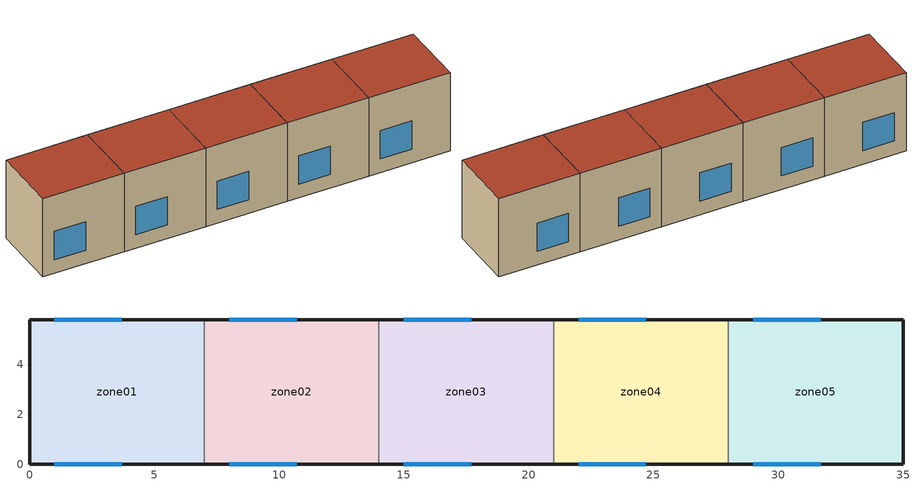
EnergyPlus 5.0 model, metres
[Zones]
zone01
 floor ground (GROUND_FLOOR): 7,5.8 7,0 0,0 0,5.8 z0
 wall outside (EXT_WALL): 7,5.8 0,5.8 0,0 7,0 z0:7.2
 wall to zone02 (ADJ_WALL): 7,0 7,5.8 z0:7.2
 window (EXT_WINDOW1): 1,0 3.7,0 / 3.7,5.8 1,5.8 z1.25:3.85
 roof outside (EXT_ROOF): 0,5.8 0,0 7,0 7,5.8 z7.2
zone02
 floor ground (GROUND_FLOOR): 14,5.8 14,0 7,0 7,5.8 z0
 wall outside (EXT_WALL): 14,5.8 7,5.8 / 7,0 14,0 z0:7.2
 wall to zone03 (ADJ_WALL): 14,0 14,5.8 z0:7.2
 wall to zone01 (ADJ_WALL): 7,5.8 7,0 z0:7.2
 window (EXT_WINDOW1): 8,0 10.7,0 / 10.7,5.8 8,5.8 z1.25:3.85
 roof outside (EXT_ROOF): 7,5.8 7,0 14,0 14,5.8 z7.2
zone03
 floor ground (GROUND_FLOOR): 21,5.8 21,0 14,0 14,5.8 z0
 wall outside (EXT_WALL): 21,5.8 14,5.8 / 14,0 21,0 z0:7.2
 wall to zone04 (ADJ_WALL): 21,0 21,5.8 z0:7.2
 wall to zone02 (ADJ_WALL): 14,5.8 14,0 z0:7.2
 window (EXT_WINDOW1): 15,0 17.7,0 / 17.7,5.8 15,5.8 z1.25:3.85
 roof outside (EXT_ROOF): 14,5.8 14,0 21,0 21,5.8 z7.2
zone04
 floor ground (GROUND_FLOOR): 28,5.8 28,0 21,0 21,5.8 z0
 wall outside (EXT_WALL): 28,5.8 21,5.8 / 21,0 28,0 z0:7.2
 wall to zone05 (ADJ_WALL): 28,0 28,5.8 z0:7.2
 wall to zone03 (ADJ_WALL): 21,5.8 21,0 z0:7.2
 window (EXT_WINDOW1): 22,0 24.7,0 / 24.7,5.8 22,5.8 z1.25:3.85
 roof outside (EXT_ROOF): 21,5.8 21,0 28,0 28,5.8 z7.2
zone05
 floor ground (GROUND_FLOOR): 35,5.8 35,0 28,0 28,5.8 z0
 wall outside (EXT_WALL): 28,0 35,0 35,5.8 28,5.8 z0:7.2
 wall to zone04 (ADJ_WALL): 28,5.8 28,0 z0:7.2
 window (EXT_WINDOW1): 29,0 31.7,0 / 31.7,5.8 29,5.8 z1.25:3.85
 roof outside (EXT_ROOF): 28,5.8 28,0 35,0 35,5.8 z7.2
[Building]
TRNSYS18: North Axis {deg}=0; Terrain=City; Loads Convergence Tolerance Value=0; Temperature Convergence Tolerance Value {deltaC}=0; Solar Distribution=FullInteriorAndExterior; Maximum Number of Warmup Days=0
[Site:Location]
not used: Latitude {deg}=0; Longitude {deg}=0; Time Zone {hr}=0; Elevation {m}=0
[Construction]
GROUND_FLOOR; EXT_WALL; EXT_ROOF; ADJ_WALL; EXT_WINDOW1: 
[WindowProperty:ShadingControl]
ESHADE=0; ISHADE=INPUT 1*MAX_ISHADE : SHADECNTRL=ISHADE_INTERNAL
[SurfaceProperty:OtherSideCoefficients]
BOUNDARY=IDENTICAL; BOUNDARY=INPUT 1*TBOUNDARY; BOUNDARY=INPUT 1*TBOUNDARY_2; BOUNDARY=INPUT 1*TBOUNDARY_3; BOUNDARY=INPUT 1*TGROUND; BOUNDARY=20; BOUNDARY=15
[Zone] Multiplier=1
zone01; zone02; zone03; zone04; zone05
